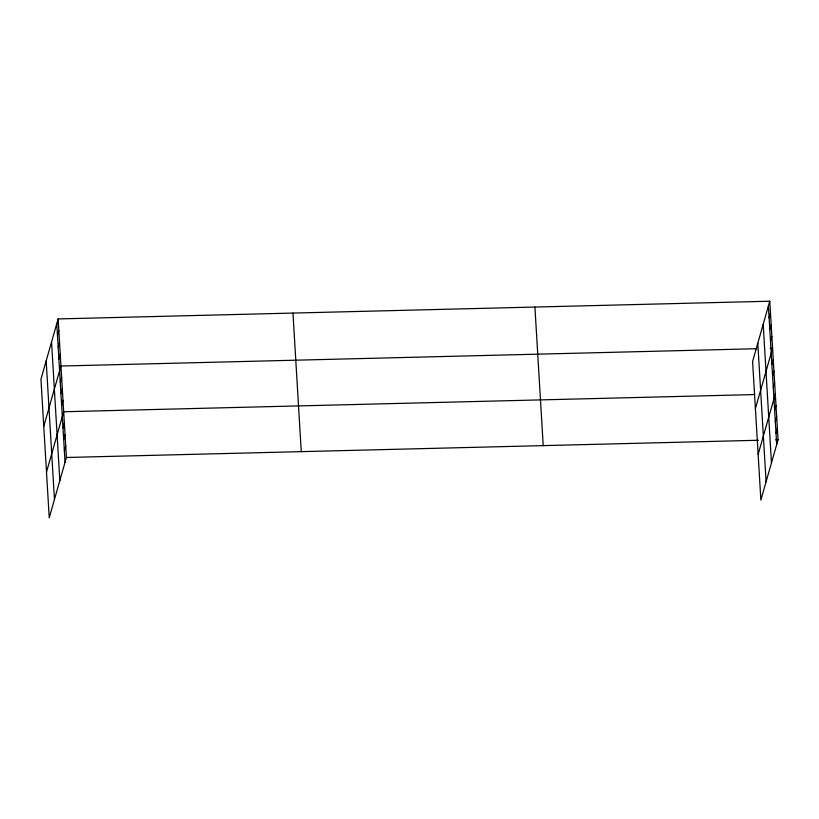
<?xml version="1.0" encoding="UTF-8"?>
<svg xmlns="http://www.w3.org/2000/svg" width="819" height="819" viewBox="0 0 819 819"><rect width="100%" height="100%" fill="white"/><g stroke="black" fill="none" stroke-linecap="round" stroke-linejoin="round"><path stroke-width="1.23" d="M58.129 318.919L40.95 379.217L49.232 517.792L66.411 457.483L58.129 318.919L769.768 301.208L778.05 439.783L760.871 500.081L752.589 361.517L769.768 301.208M57.473 335.473L58.835 330.692M58.169 347.256L59.541 342.475M58.876 359.029L60.237 354.248M43.765 426.33L60.944 366.032L756.684 348.72M60.268 382.248L61.63 377.457M60.954 393.673L62.316 388.892M61.63 405.108L63.002 400.317M46.499 472.061L63.677 411.752L754.524 394.574M63.002 427.968L64.363 423.188M63.687 439.404L65.049 434.613M64.363 450.839L65.735 446.048M769.102 317.772L770.464 312.991M769.809 329.555L771.17 324.764M770.515 341.328L771.877 336.548M755.405 408.63L772.583 348.321L770.136 348.382M771.897 364.547L773.269 359.756M772.583 375.972L773.945 371.191M773.269 387.407L774.631 382.616M758.138 454.361L775.317 394.052M774.641 410.268L776.002 405.487M775.317 421.703L776.678 416.912M776.002 433.138L777.364 428.347M66.411 457.483L758.476 440.264M775.603 439.844L778.05 439.783M768.396 305.999L776.688 444.563M763.185 324.324L771.467 462.889M757.8 343.202L766.093 481.767M534.92 307.053L543.212 445.618M292.967 313.073L301.259 451.638M56.767 323.7L65.049 462.264M51.546 342.025L59.828 480.589M46.171 360.903L54.453 499.467"/></g></svg>
